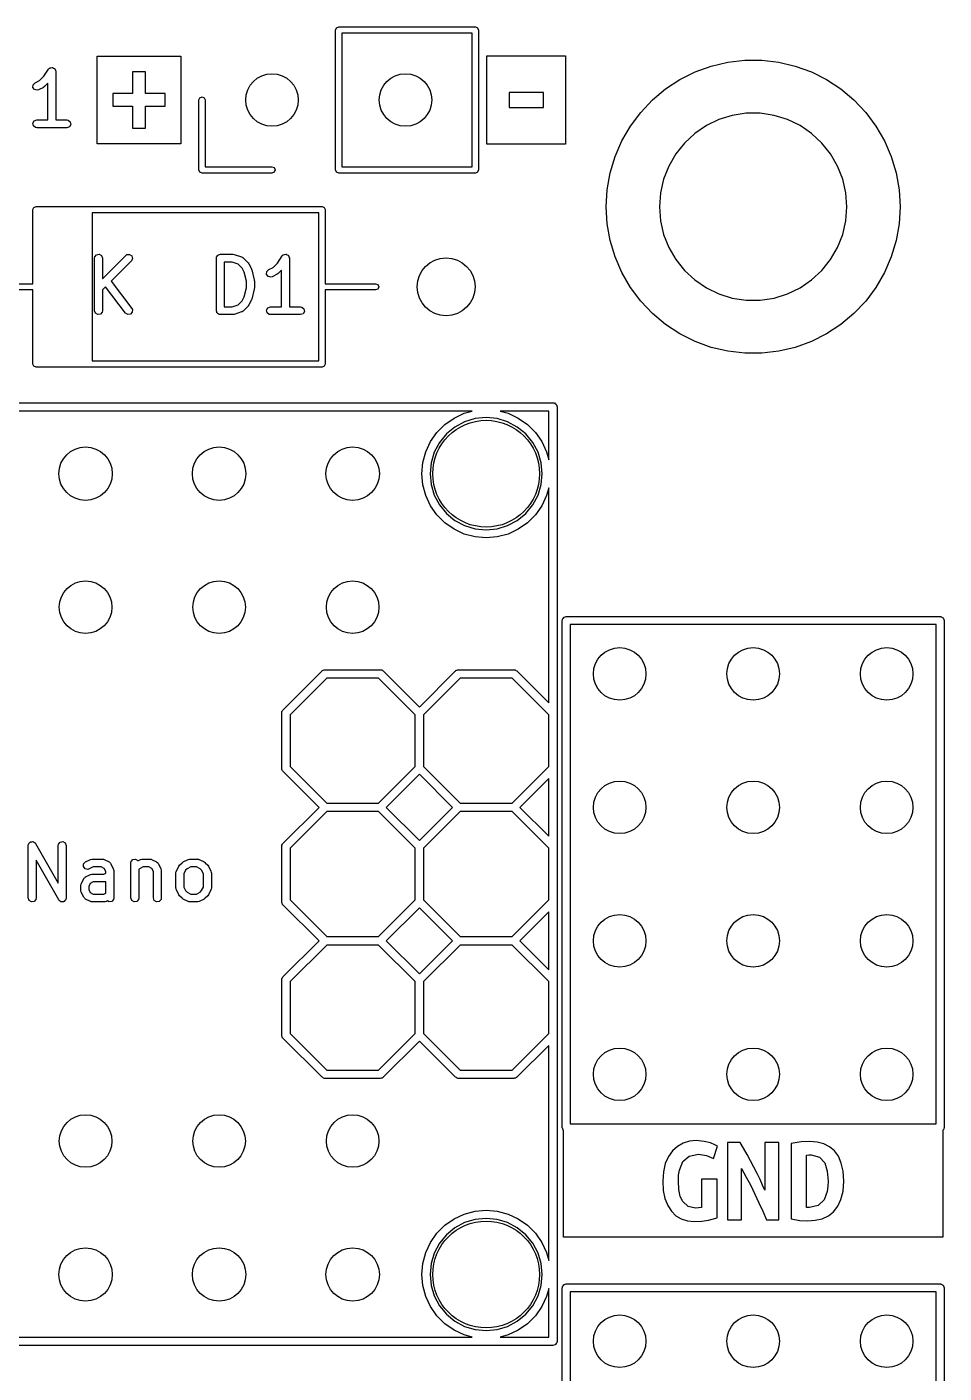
# Model space of a CAD drawing. Extents: x 51 to 109, y -109 to -51.2.
# Drawn here: x 91.59 to 109.04, y -76.81 to -51.19 of the extents above; entities that cross this region are included whole.
import ezdxf

# ---------------------------------------------------------------- set-up
doc = ezdxf.new("R2010")
doc.units = 0
doc.layers.add('BLACK', color=7, linetype='CONTINUOUS')

msp = doc.modelspace()

# ---------------------------------------------------------------- linework, layer by layer
at = {"layer": 'BLACK', "linetype": 'CONTINUOUS'}
for p, q in [((97.466, -51.248), (97.4836, -51.2056)), ((97.4836, -51.2056), (97.526, -51.188)), ((97.526, -51.188), (100.126, -51.188)), ((100.126, -51.188), (100.168, -51.2056)), ((100.168, -51.2056), (100.186, -51.248)), ((97.466, -53.908), (97.466, -51.248)), ((97.586, -51.308), (97.586, -53.848)), ((100.066, -51.308), (97.586, -51.308)), ((100.066, -53.848), (100.066, -51.308)), ((100.186, -51.248), (100.186, -53.908)), ((92.9283, -53.4102), (92.9283, -51.7458)), ((92.9283, -51.7458), (93.2259, -51.7458)), ((93.2259, -51.7458), (93.2259, -51.7458)), ((93.2259, -51.7458), (94.2261, -51.7458)), ((94.2261, -51.7458), (94.5237, -51.7458)), ((94.5237, -51.7458), (94.5237, -53.4102)), ((100.342, -53.4166), (100.342, -51.7394)), ((100.342, -51.7394), (100.64, -51.7394)), ((100.64, -51.7394), (101.544, -51.7394)), ((101.544, -51.7394), (101.842, -51.7394)), ((101.842, -51.7394), (101.842, -53.4166)), ((91.9134, -52.1279), (92.0045, -51.9912)), ((92.0045, -51.9912), (92.0225, -51.9724)), ((92.0225, -51.9724), (92.0267, -51.9712)), ((92.0267, -51.9712), (92.0295, -51.9679)), ((92.0295, -51.9679), (92.0509, -51.9641)), ((92.0509, -51.9641), (92.0718, -51.958)), ((92.0718, -51.958), (92.0757, -51.9597)), ((92.0757, -51.9597), (92.08, -51.959)), ((92.08, -51.959), (92.0988, -51.9698)), ((92.0988, -51.9698), (92.1188, -51.9786)), ((92.1188, -51.9786), (92.1207, -51.9825)), ((92.1207, -51.9825), (92.1244, -51.9846)), ((92.1244, -51.9846), (92.1318, -52.0051)), ((104.303, -52.0445), (104.609, -51.9334)), ((104.609, -51.9334), (104.925, -51.8584)), ((104.925, -51.8584), (105.248, -51.8207)), ((105.248, -51.8207), (105.572, -51.8207)), ((105.572, -51.8207), (105.895, -51.8584)), ((105.895, -51.8584), (106.211, -51.9334)), ((106.211, -51.9334), (106.517, -52.0445)), ((91.7124, -52.2887), (91.7477, -52.2515)), ((91.7477, -52.2515), (91.832, -52.2093)), ((91.832, -52.2093), (91.9134, -52.1279)), ((92.1318, -52.0051), (92.1415, -52.0246)), ((92.1415, -52.0246), (92.1405, -52.0288)), ((92.1405, -52.0288), (92.142, -52.0328)), ((92.142, -52.0328), (92.142, -52.9578)), ((93.8522, -52.0434), (93.5998, -52.0434)), ((93.5998, -52.0434), (93.5998, -52.4577)), ((93.8522, -52.4577), (93.8522, -52.0434)), ((103.742, -52.3689), (104.013, -52.1903)), ((104.013, -52.1903), (104.303, -52.0445)), ((106.517, -52.0445), (106.807, -52.1903)), ((106.807, -52.1903), (107.078, -52.3689)), ((91.7094, -52.3399), (91.7124, -52.2887)), ((91.7399, -52.3811), (91.7094, -52.3399)), ((91.7898, -52.393), (91.7399, -52.3811)), ((91.8148, -52.3856), (91.7898, -52.393)), ((91.91, -52.338), (91.8148, -52.3856)), ((91.9111, -52.3368), (91.91, -52.338)), ((91.9295, -52.3239), (91.9111, -52.3368)), ((91.992, -52.2615), (91.9295, -52.3239)), ((91.992, -52.9578), (91.992, -52.2615)), ((93.5998, -52.4577), (93.2259, -52.4577)), ((93.2259, -52.4577), (93.2259, -52.6983)), ((94.2261, -52.4577), (93.8522, -52.4577)), ((94.2261, -52.6983), (94.2261, -52.4577)), ((101.418, -52.4339), (100.766, -52.4339)), ((100.766, -52.4339), (100.766, -52.7221)), ((101.418, -52.7221), (101.418, -52.4339)), ((103.493, -52.5777), (103.742, -52.3689)), ((107.078, -52.3689), (107.327, -52.5777)), ((93.2259, -52.6983), (93.5998, -52.6983)), ((93.5998, -52.6983), (93.5998, -53.1126)), ((93.8522, -53.1126), (93.8522, -52.6983)), ((93.8522, -52.6983), (94.2261, -52.6983)), ((94.866, -52.578), (94.8836, -52.5356)), ((94.866, -53.908), (94.866, -52.578)), ((94.8836, -52.5356), (94.926, -52.518)), ((94.926, -52.518), (94.9684, -52.5356)), ((94.9684, -52.5356), (94.986, -52.578)), ((94.986, -52.578), (94.986, -53.848)), ((100.766, -52.7221), (101.418, -52.7221)), ((103.27, -52.8141), (103.493, -52.5777)), ((107.327, -52.5777), (107.55, -52.8141)), ((91.7074, -53.0198), (91.733, -52.9754)), ((91.7163, -53.0703), (91.7074, -53.0198)), ((91.733, -52.9754), (91.7812, -52.9578)), ((91.7812, -52.9578), (91.992, -52.9578)), ((92.142, -52.9578), (92.3527, -52.9578)), ((92.3527, -52.9578), (92.3783, -52.9623)), ((92.3783, -52.9623), (92.4176, -52.9953)), ((92.4176, -52.9953), (92.4265, -53.0458)), ((103.076, -53.0747), (103.27, -52.8141)), ((104.759, -52.9503), (104.519, -53.0659)), ((105.013, -52.8717), (104.759, -52.9503)), ((105.277, -52.832), (105.013, -52.8717)), ((105.543, -52.832), (105.277, -52.832)), ((105.807, -52.8717), (105.543, -52.832)), ((106.061, -52.9503), (105.807, -52.8717)), ((106.301, -53.0659), (106.061, -52.9503)), ((107.55, -52.8141), (107.744, -53.0747)), ((91.7556, -53.1033), (91.7163, -53.0703)), ((91.7812, -53.1078), (91.7556, -53.1033)), ((92.3527, -53.1078), (91.7812, -53.1078)), ((92.4009, -53.0903), (92.3527, -53.1078)), ((92.4265, -53.0458), (92.4009, -53.0903)), ((93.5998, -53.1126), (93.8522, -53.1126)), ((102.913, -53.3561), (103.076, -53.0747)), ((104.298, -53.216), (104.103, -53.3973)), ((104.519, -53.0659), (104.298, -53.216)), ((106.522, -53.216), (106.301, -53.0659)), ((106.717, -53.3973), (106.522, -53.216)), ((107.744, -53.0747), (107.907, -53.3561)), ((93.2259, -53.4102), (92.9283, -53.4102)), ((93.8522, -53.4102), (93.2259, -53.4102)), ((94.2261, -53.4102), (93.8522, -53.4102)), ((94.5237, -53.4102), (94.2261, -53.4102)), ((100.64, -53.4166), (100.342, -53.4166)), ((101.418, -53.4166), (100.64, -53.4166)), ((101.544, -53.4166), (101.418, -53.4166)), ((101.842, -53.4166), (101.544, -53.4166)), ((102.784, -53.6544), (102.913, -53.3561)), ((104.103, -53.3973), (103.937, -53.6056)), ((106.883, -53.6056), (106.717, -53.3973)), ((107.907, -53.3561), (108.036, -53.6544)), ((102.691, -53.9657), (102.784, -53.6544)), ((103.937, -53.6056), (103.804, -53.8364)), ((107.016, -53.8364), (106.883, -53.6056)), ((108.036, -53.6544), (108.129, -53.9657)), ((94.8836, -53.9504), (94.866, -53.908)), ((94.926, -53.968), (94.8836, -53.9504)), ((96.256, -53.968), (94.926, -53.968)), ((94.986, -53.848), (96.256, -53.848)), ((96.256, -53.848), (96.2984, -53.8656)), ((96.2984, -53.9504), (96.256, -53.968)), ((96.2984, -53.8656), (96.316, -53.908)), ((96.316, -53.908), (96.2984, -53.9504)), ((97.4836, -53.9504), (97.466, -53.908)), ((97.526, -53.968), (97.4836, -53.9504)), ((100.126, -53.968), (97.526, -53.968)), ((97.586, -53.848), (100.066, -53.848)), ((100.168, -53.9504), (100.126, -53.968)), ((100.186, -53.908), (100.168, -53.9504)), ((102.635, -54.2856), (102.691, -53.9657)), ((103.804, -53.8364), (103.706, -54.0845)), ((107.114, -54.0845), (107.016, -53.8364)), ((108.129, -53.9657), (108.185, -54.2856)), ((102.616, -54.61), (102.635, -54.2856)), ((103.706, -54.0845), (103.647, -54.3443)), ((107.173, -54.3443), (107.114, -54.0845)), ((108.185, -54.2856), (108.204, -54.61)), ((103.647, -54.3443), (103.627, -54.61)), ((107.193, -54.61), (107.173, -54.3443)), ((91.708, -54.664), (91.7256, -54.6216)), ((91.708, -56.074), (91.708, -54.664)), ((91.7256, -54.6216), (91.768, -54.604)), ((91.768, -54.604), (97.208, -54.604)), ((92.8362, -54.724), (92.8362, -57.544)), ((97.148, -54.724), (92.8362, -54.724)), ((97.148, -57.544), (97.148, -54.724)), ((97.208, -54.604), (97.2504, -54.6216)), ((97.2504, -54.6216), (97.268, -54.664)), ((97.268, -54.664), (97.268, -56.074)), ((102.635, -54.9344), (102.616, -54.61)), ((103.627, -54.61), (103.647, -54.8757)), ((107.173, -54.8757), (107.193, -54.61)), ((108.204, -54.61), (108.185, -54.9344)), ((102.691, -55.2543), (102.635, -54.9344)), ((103.647, -54.8757), (103.706, -55.1355)), ((107.114, -55.1355), (107.173, -54.8757)), ((108.185, -54.9344), (108.129, -55.2543)), ((102.784, -55.5656), (102.691, -55.2543)), ((103.706, -55.1355), (103.804, -55.3836)), ((107.016, -55.3836), (107.114, -55.1355)), ((108.129, -55.2543), (108.036, -55.5656)), ((92.8811, -55.5888), (92.8856, -55.5632)), ((92.8811, -56.5888), (92.8811, -55.5888)), ((92.8856, -55.5632), (92.9186, -55.5239)), ((92.9186, -55.5239), (92.9691, -55.515)), ((92.9691, -55.515), (93.0135, -55.5406)), ((93.0135, -55.5406), (93.0311, -55.5888)), ((93.0311, -55.9792), (93.4745, -55.5358)), ((93.0311, -55.5888), (93.0311, -55.9792)), ((93.4745, -55.5358), (93.4958, -55.5208)), ((93.4958, -55.5208), (93.5469, -55.5164)), ((93.5469, -55.5164), (93.589, -55.5458)), ((93.589, -55.5458), (93.6022, -55.5954)), ((95.1989, -55.5888), (95.2006, -55.5791)), ((95.1989, -56.5888), (95.1989, -55.5888)), ((95.2, -55.5758), (95.2017, -55.5729)), ((95.2006, -55.5791), (95.2, -55.5758)), ((95.2017, -55.5729), (95.2034, -55.5632)), ((95.2034, -55.5632), (95.216, -55.5482)), ((95.216, -55.5482), (95.2257, -55.5314)), ((95.2257, -55.5314), (95.2321, -55.5291)), ((95.2321, -55.5291), (95.2364, -55.5239)), ((95.2364, -55.5239), (95.2556, -55.5205)), ((95.2556, -55.5205), (95.2739, -55.5138)), ((95.2739, -55.5138), (95.512, -55.5138)), ((95.512, -55.5138), (95.5341, -55.5177)), ((95.5341, -55.5177), (95.5357, -55.5177)), ((95.5357, -55.5177), (95.6786, -55.5653)), ((95.6786, -55.5653), (95.7015, -55.5777)), ((95.7015, -55.5777), (95.7038, -55.5815)), ((95.7038, -55.5815), (95.7079, -55.5834)), ((95.7079, -55.5834), (95.8031, -55.6786)), ((96.3585, -55.6839), (96.4496, -55.5472)), ((96.4496, -55.5472), (96.4676, -55.5284)), ((96.4676, -55.5284), (96.4717, -55.5272)), ((96.4717, -55.5272), (96.4745, -55.5239)), ((96.4745, -55.5239), (96.4959, -55.5201)), ((96.4959, -55.5201), (96.5168, -55.514)), ((96.5168, -55.514), (96.5208, -55.5157)), ((96.5208, -55.5157), (96.525, -55.515)), ((96.525, -55.515), (96.5439, -55.5258)), ((96.5439, -55.5258), (96.5638, -55.5346)), ((96.5638, -55.5346), (96.5657, -55.5385)), ((96.5657, -55.5385), (96.5695, -55.5406)), ((96.5695, -55.5406), (96.5769, -55.5611)), ((96.5769, -55.5611), (96.5865, -55.5806)), ((96.5865, -55.5806), (96.5855, -55.5848)), ((96.5855, -55.5848), (96.587, -55.5888)), ((96.587, -55.5888), (96.587, -56.5138)), ((102.913, -55.8639), (102.784, -55.5656)), ((103.804, -55.3836), (103.937, -55.6144)), ((106.883, -55.6144), (107.016, -55.3836)), ((108.036, -55.5656), (107.907, -55.8639)), ((93.5806, -55.6419), (93.198, -56.0244)), ((93.6022, -55.5954), (93.5806, -55.6419)), ((95.4998, -55.6638), (95.3489, -55.6638)), ((95.3489, -55.6638), (95.3489, -56.5138)), ((95.6143, -55.702), (95.4998, -55.6638)), ((95.6885, -55.7761), (95.6143, -55.702)), ((95.7269, -55.8531), (95.6885, -55.7761)), ((95.8031, -55.6786), (95.816, -55.697)), ((95.816, -55.697), (95.8172, -55.6981)), ((95.8172, -55.6981), (95.8648, -55.7934)), ((95.8648, -55.7934), (95.8685, -55.8058)), ((95.8685, -55.8058), (95.8705, -55.8087)), ((95.8705, -55.8087), (95.9181, -55.9992)), ((96.1544, -55.8959), (96.1575, -55.8447)), ((96.1575, -55.8447), (96.1927, -55.8075)), ((96.1927, -55.8075), (96.2771, -55.7653)), ((96.2771, -55.7653), (96.3585, -55.6839)), ((96.437, -55.8175), (96.3746, -55.8799)), ((96.437, -56.5138), (96.437, -55.8175)), ((103.937, -55.6144), (104.103, -55.8227)), ((104.103, -55.8227), (104.298, -56.004)), ((106.522, -56.004), (106.717, -55.8227)), ((106.717, -55.8227), (106.883, -55.6144)), ((90.748, -56.074), (91.708, -56.074)), ((93.198, -56.0244), (93.5875, -56.5438)), ((95.7703, -56.0266), (95.7269, -55.8531)), ((95.7703, -56.151), (95.7703, -56.0266)), ((95.9181, -55.9992), (95.9191, -56.0141)), ((95.9191, -56.0141), (95.9203, -56.0174)), ((95.9203, -56.0174), (95.9203, -56.1602)), ((96.185, -55.9371), (96.1544, -55.8959)), ((96.2349, -55.949), (96.185, -55.9371)), ((96.2598, -55.9416), (96.2349, -55.949)), ((96.3551, -55.894), (96.2598, -55.9416)), ((96.3562, -55.8928), (96.3551, -55.894)), ((96.3746, -55.8799), (96.3562, -55.8928)), ((97.268, -56.074), (98.228, -56.074)), ((98.228, -56.074), (98.2704, -56.0916)), ((98.2704, -56.0916), (98.288, -56.134)), ((103.076, -56.1453), (102.913, -55.8639)), ((104.298, -56.004), (104.519, -56.1541)), ((106.301, -56.1541), (106.522, -56.004)), ((107.907, -55.8639), (107.744, -56.1453)), ((91.708, -56.194), (90.748, -56.194)), ((91.708, -57.604), (91.708, -56.194)), ((93.0908, -56.1316), (93.0311, -56.1913)), ((93.0311, -56.1913), (93.0311, -56.5888)), ((93.4675, -56.6338), (93.0908, -56.1316)), ((95.6885, -56.4015), (95.7269, -56.3245)), ((95.7269, -56.3245), (95.7703, -56.151)), ((95.9181, -56.1784), (95.8705, -56.3689)), ((95.9203, -56.1602), (95.9177, -56.175)), ((95.9177, -56.175), (95.9181, -56.1784)), ((98.228, -56.194), (97.268, -56.194)), ((97.268, -56.194), (97.268, -57.604)), ((98.2704, -56.1764), (98.228, -56.194)), ((98.288, -56.134), (98.2704, -56.1764)), ((103.27, -56.4059), (103.076, -56.1453)), ((104.519, -56.1541), (104.759, -56.2697)), ((104.759, -56.2697), (105.013, -56.3483)), ((105.013, -56.3483), (105.277, -56.388)), ((105.543, -56.388), (105.807, -56.3483)), ((105.807, -56.3483), (106.061, -56.2697)), ((106.061, -56.2697), (106.301, -56.1541)), ((107.744, -56.1453), (107.55, -56.4059)), ((92.8986, -56.637), (92.8811, -56.5888)), ((93.0266, -56.6145), (92.9936, -56.6538)), ((93.0311, -56.5888), (93.0266, -56.6145)), ((93.5875, -56.5438), (93.5993, -56.5671)), ((93.5993, -56.5671), (93.5965, -56.6183)), ((95.2056, -56.6071), (95.1989, -56.5888)), ((95.209, -56.6263), (95.2056, -56.6071)), ((95.3489, -56.5138), (95.4998, -56.5138)), ((95.4998, -56.5138), (95.6143, -56.4756)), ((95.6786, -56.6124), (95.5357, -56.66)), ((95.6143, -56.4756), (95.6885, -56.4015)), ((95.6821, -56.6096), (95.6786, -56.6124)), ((95.6866, -56.6092), (95.6821, -56.6096)), ((95.7079, -56.5942), (95.6866, -56.6092)), ((95.8031, -56.499), (95.7079, -56.5942)), ((95.8038, -56.4975), (95.8031, -56.499)), ((95.8172, -56.4795), (95.8038, -56.4975)), ((95.8648, -56.3843), (95.8172, -56.4795)), ((95.8652, -56.3807), (95.8648, -56.3843)), ((95.8705, -56.3689), (95.8652, -56.3807)), ((96.1524, -56.5758), (96.1781, -56.5314)), ((96.1613, -56.6263), (96.1524, -56.5758)), ((96.1781, -56.5314), (96.2263, -56.5138)), ((96.2263, -56.5138), (96.437, -56.5138)), ((96.587, -56.5138), (96.7977, -56.5138)), ((96.7977, -56.5138), (96.8234, -56.5183)), ((96.8234, -56.5183), (96.8627, -56.5513)), ((96.8716, -56.6018), (96.8459, -56.6463)), ((96.8627, -56.5513), (96.8716, -56.6018)), ((103.493, -56.6423), (103.27, -56.4059)), ((105.277, -56.388), (105.543, -56.388)), ((107.55, -56.4059), (107.327, -56.6423)), ((92.9431, -56.6627), (92.8986, -56.637)), ((92.9936, -56.6538), (92.9431, -56.6627)), ((93.5105, -56.6619), (93.4675, -56.6338)), ((93.5614, -56.6557), (93.5105, -56.6619)), ((93.5965, -56.6183), (93.5614, -56.6557)), ((95.2141, -56.6307), (95.209, -56.6263)), ((95.2165, -56.637), (95.2141, -56.6307)), ((95.2333, -56.6468), (95.2165, -56.637)), ((95.2483, -56.6593), (95.2333, -56.6468)), ((95.258, -56.661), (95.2483, -56.6593)), ((95.2609, -56.6627), (95.258, -56.661)), ((95.2642, -56.6621), (95.2609, -56.6627)), ((95.2739, -56.6638), (95.2642, -56.6621)), ((95.512, -56.6638), (95.2739, -56.6638)), ((95.5135, -56.6633), (95.512, -56.6638)), ((95.5357, -56.66), (95.5135, -56.6633)), ((96.2006, -56.6593), (96.1613, -56.6263)), ((96.2263, -56.6638), (96.2006, -56.6593)), ((96.7977, -56.6638), (96.2263, -56.6638)), ((96.8459, -56.6463), (96.7977, -56.6638)), ((103.742, -56.8511), (103.493, -56.6423)), ((104.013, -57.0297), (103.742, -56.8511)), ((107.078, -56.8511), (106.807, -57.0297)), ((107.327, -56.6423), (107.078, -56.8511)), ((104.303, -57.1755), (104.013, -57.0297)), ((106.807, -57.0297), (106.517, -57.1755)), ((104.609, -57.2866), (104.303, -57.1755)), ((104.925, -57.3616), (104.609, -57.2866)), ((105.248, -57.3993), (104.925, -57.3616)), ((105.895, -57.3616), (105.572, -57.3993)), ((106.211, -57.2866), (105.895, -57.3616)), ((106.517, -57.1755), (106.211, -57.2866)), ((91.7256, -57.6464), (91.708, -57.604)), ((92.8362, -57.544), (97.148, -57.544)), ((97.268, -57.604), (97.2504, -57.6464)), ((105.572, -57.3993), (105.248, -57.3993)), ((91.768, -57.664), (91.7256, -57.6464)), ((97.208, -57.664), (91.768, -57.664)), ((97.2504, -57.6464), (97.208, -57.664)), ((58.42, -58.34), (101.6, -58.34)), ((101.6, -58.34), (101.61, -58.3418)), ((101.61, -58.3418), (101.614, -58.3412)), ((101.614, -58.3412), (101.617, -58.343)), ((101.617, -58.343), (101.627, -58.3448)), ((101.627, -58.3448), (101.643, -58.3582)), ((101.643, -58.3582), (101.661, -58.3686)), ((101.661, -58.3686), (101.664, -58.3754)), ((101.664, -58.3754), (101.669, -58.38)), ((101.669, -58.38), (101.673, -58.4005)), ((101.673, -58.4005), (101.68, -58.42)), ((100.064, -58.5), (59.9562, -58.5)), ((99.5439, -58.7531), (99.7185, -58.6309)), ((99.7185, -58.6309), (99.9117, -58.5408)), ((99.9117, -58.5408), (100.064, -58.5)), ((100.122, -58.6424), (99.9212, -58.7032)), ((100.33, -58.6219), (100.122, -58.6424)), ((100.538, -58.6424), (100.33, -58.6219)), ((100.739, -58.7032), (100.538, -58.6424)), ((100.596, -58.5), (100.748, -58.5408)), ((101.52, -58.5), (100.596, -58.5)), ((100.748, -58.5408), (100.941, -58.6309)), ((100.941, -58.6309), (101.116, -58.7531)), ((101.52, -59.4238), (101.52, -58.5)), ((101.68, -58.42), (101.68, -76.2)), ((99.2709, -59.0785), (99.3931, -58.9039)), ((99.3931, -58.9039), (99.5439, -58.7531)), ((99.7366, -58.8019), (99.5747, -58.9347)), ((99.9212, -58.7032), (99.7366, -58.8019)), ((100.923, -58.8019), (100.739, -58.7032)), ((101.085, -58.9347), (100.923, -58.8019)), ((101.116, -58.7531), (101.267, -58.9039)), ((101.267, -58.9039), (101.389, -59.0785)), ((99.1808, -59.2717), (99.2709, -59.0785)), ((99.4419, -59.0966), (99.3432, -59.2812)), ((99.5747, -58.9347), (99.4419, -59.0966)), ((101.218, -59.0966), (101.085, -58.9347)), ((101.317, -59.2812), (101.218, -59.0966)), ((101.389, -59.0785), (101.479, -59.2717)), ((99.1256, -59.4776), (99.1808, -59.2717)), ((99.3432, -59.2812), (99.2824, -59.4816)), ((101.378, -59.4816), (101.317, -59.2812)), ((101.479, -59.2717), (101.52, -59.4238)), ((99.107, -59.69), (99.1256, -59.4776)), ((99.2824, -59.4816), (99.2619, -59.69)), ((101.398, -59.69), (101.378, -59.4816)), ((99.1256, -59.9024), (99.107, -59.69)), ((99.1808, -60.1083), (99.1256, -59.9024)), ((99.2619, -59.69), (99.2824, -59.8984)), ((99.2824, -59.8984), (99.3432, -60.0988)), ((101.317, -60.0988), (101.378, -59.8984)), ((101.378, -59.8984), (101.398, -59.69)), ((99.2709, -60.3015), (99.1808, -60.1083)), ((99.3432, -60.0988), (99.4419, -60.2834)), ((101.218, -60.2834), (101.317, -60.0988)), ((101.479, -60.1083), (101.389, -60.3015)), ((101.52, -59.9562), (101.479, -60.1083)), ((101.52, -64.0508), (101.52, -59.9562)), ((99.3931, -60.4761), (99.2709, -60.3015)), ((99.4419, -60.2834), (99.5747, -60.4453)), ((99.5747, -60.4453), (99.7366, -60.5781)), ((100.923, -60.5781), (101.085, -60.4453)), ((101.085, -60.4453), (101.218, -60.2834)), ((101.389, -60.3015), (101.267, -60.4761)), ((99.5439, -60.6269), (99.3931, -60.4761)), ((99.7185, -60.7491), (99.5439, -60.6269)), ((99.7366, -60.5781), (99.9212, -60.6768)), ((99.9212, -60.6768), (100.122, -60.7376)), ((100.538, -60.7376), (100.739, -60.6768)), ((100.739, -60.6768), (100.923, -60.5781)), ((101.116, -60.6269), (100.941, -60.7491)), ((101.267, -60.4761), (101.116, -60.6269)), ((99.9117, -60.8392), (99.7185, -60.7491)), ((100.118, -60.8944), (99.9117, -60.8392)), ((100.33, -60.913), (100.118, -60.8944)), ((100.122, -60.7376), (100.33, -60.7581)), ((100.33, -60.7581), (100.538, -60.7376)), ((100.542, -60.8944), (100.33, -60.913)), ((100.748, -60.8392), (100.542, -60.8944)), ((100.941, -60.7491), (100.748, -60.8392)), ((101.779, -62.484), (101.781, -62.4743)), ((101.779, -72.136), (101.779, -62.484)), ((101.78, -62.471), (101.782, -62.4681)), ((101.781, -62.4743), (101.78, -62.471)), ((101.782, -62.4681), (101.784, -62.4583)), ((101.784, -62.4583), (101.796, -62.4434)), ((101.796, -62.4434), (101.806, -62.4265)), ((101.806, -62.4265), (101.812, -62.4242)), ((101.812, -62.4242), (101.816, -62.419)), ((101.816, -62.419), (101.836, -62.4157)), ((101.836, -62.4157), (101.854, -62.409)), ((101.854, -62.409), (108.966, -62.409)), ((108.966, -62.409), (108.976, -62.4107)), ((108.976, -62.4107), (108.979, -62.4101)), ((108.979, -62.4101), (108.982, -62.4118)), ((108.982, -62.4118), (108.992, -62.4135)), ((108.992, -62.4135), (109.007, -62.426)), ((109.007, -62.426), (109.023, -62.4358)), ((109.023, -62.4358), (109.026, -62.4421)), ((109.026, -62.4421), (109.031, -62.4465)), ((109.031, -62.4465), (109.034, -62.4657)), ((109.034, -62.4657), (109.041, -62.484)), ((109.041, -62.484), (109.041, -72.136)), ((101.929, -62.559), (101.929, -72.061)), ((108.891, -62.559), (101.929, -62.559)), ((108.891, -72.061), (108.891, -62.559)), ((96.4634, -64.1874), (97.2074, -63.4434)), ((97.2074, -63.4434), (97.2114, -63.4406)), ((97.2114, -63.4406), (97.2125, -63.4387)), ((97.2125, -63.4387), (97.2158, -63.4375)), ((97.2158, -63.4375), (97.2301, -63.4275)), ((97.2301, -63.4275), (97.2475, -63.426)), ((97.2475, -63.426), (97.2639, -63.42)), ((97.2639, -63.42), (98.3161, -63.42)), ((98.3161, -63.42), (98.3209, -63.4209)), ((98.3209, -63.4209), (98.323, -63.4203)), ((98.323, -63.4203), (98.3262, -63.4218)), ((98.3262, -63.4218), (98.3434, -63.4248)), ((98.3434, -63.4248), (98.3568, -63.436)), ((98.3568, -63.436), (98.3726, -63.4434)), ((98.3726, -63.4434), (99.06, -64.1308)), ((99.06, -64.1308), (99.7474, -63.4434)), ((99.7474, -63.4434), (99.7514, -63.4406)), ((99.7514, -63.4406), (99.7525, -63.4387)), ((99.7525, -63.4387), (99.7558, -63.4375)), ((99.7558, -63.4375), (99.7701, -63.4275)), ((99.7701, -63.4275), (99.7875, -63.426)), ((99.7875, -63.426), (99.8039, -63.42)), ((99.8039, -63.42), (100.856, -63.42)), ((100.856, -63.42), (100.861, -63.4209)), ((100.861, -63.4209), (100.863, -63.4203)), ((100.863, -63.4203), (100.866, -63.4218)), ((100.866, -63.4218), (100.883, -63.4248)), ((100.883, -63.4248), (100.897, -63.436)), ((100.897, -63.436), (100.913, -63.4434)), ((100.913, -63.4434), (101.52, -64.0508)), ((97.2971, -63.58), (96.6, -64.2771)), ((98.2829, -63.58), (97.2971, -63.58)), ((98.98, -64.2771), (98.2829, -63.58)), ((99.8371, -63.58), (99.14, -64.2771)), ((100.823, -63.58), (99.8371, -63.58)), ((101.52, -64.2771), (100.823, -63.58)), ((96.44, -64.2439), (96.4409, -64.2391)), ((96.44, -65.2961), (96.44, -64.2439)), ((96.4403, -64.237), (96.4418, -64.2338)), ((96.4409, -64.2391), (96.4403, -64.237)), ((96.4418, -64.2338), (96.4448, -64.2166)), ((96.4448, -64.2166), (96.456, -64.2032)), ((96.456, -64.2032), (96.4634, -64.1874)), ((96.6, -64.2771), (96.6, -65.2629)), ((98.98, -65.2629), (98.98, -64.2771)), ((99.14, -64.2771), (99.14, -65.2629)), ((101.52, -65.2629), (101.52, -64.2771)), ((96.446, -65.3125), (96.44, -65.2961)), ((96.4475, -65.3299), (96.446, -65.3125)), ((96.6, -65.2629), (97.2971, -65.96)), ((98.2829, -65.96), (98.98, -65.2629)), ((99.14, -65.2629), (99.8371, -65.96)), ((100.823, -65.96), (101.52, -65.2629)), ((96.4575, -65.3442), (96.4475, -65.3299)), ((96.4587, -65.3475), (96.4575, -65.3442)), ((96.4606, -65.3486), (96.4587, -65.3475)), ((96.4634, -65.3526), (96.4606, -65.3486)), ((97.1508, -66.04), (96.4634, -65.3526)), ((99.06, -65.4092), (98.4292, -66.04)), ((99.6908, -66.04), (99.06, -65.4092)), ((101.52, -65.4892), (100.969, -66.04)), ((101.52, -66.5908), (101.52, -65.4892)), ((96.4634, -66.7274), (97.1508, -66.04)), ((97.2971, -65.96), (98.2829, -65.96)), ((98.4292, -66.04), (99.06, -66.6708)), ((99.06, -66.6708), (99.6908, -66.04)), ((99.8371, -65.96), (100.823, -65.96)), ((100.969, -66.04), (101.52, -66.5908)), ((97.2971, -66.12), (96.6, -66.8171)), ((98.2829, -66.12), (97.2971, -66.12)), ((98.98, -66.8171), (98.2829, -66.12)), ((99.8371, -66.12), (99.14, -66.8171)), ((100.823, -66.12), (99.8371, -66.12)), ((101.52, -66.8171), (100.823, -66.12)), ((91.6188, -66.7648), (91.6233, -66.7392)), ((91.6188, -67.7648), (91.6188, -66.7648)), ((91.6233, -66.7392), (91.6278, -66.7339)), ((91.6278, -66.7339), (91.629, -66.727)), ((91.629, -66.727), (91.6439, -66.7147)), ((91.6439, -66.7147), (91.6563, -66.6999)), ((91.6563, -66.6999), (91.6631, -66.6987)), ((91.6631, -66.6987), (91.6685, -66.6942)), ((91.6685, -66.6942), (91.6878, -66.6943)), ((91.6878, -66.6943), (91.7068, -66.691)), ((91.7068, -66.691), (91.7128, -66.6944)), ((91.7128, -66.6944), (91.7198, -66.6945)), ((91.7198, -66.6945), (91.7345, -66.7069)), ((91.7345, -66.7069), (91.7513, -66.7166)), ((91.7513, -66.7166), (91.7536, -66.7231)), ((91.7536, -66.7231), (91.7589, -66.7276)), ((91.7589, -66.7276), (92.1902, -67.4824)), ((92.1902, -66.7648), (92.1948, -66.7392)), ((92.1902, -67.4824), (92.1902, -66.7648)), ((92.1948, -66.7392), (92.2277, -66.6999)), ((92.2277, -66.6999), (92.2783, -66.691)), ((92.2783, -66.691), (92.3227, -66.7166)), ((92.3227, -66.7166), (92.3402, -66.7648)), ((92.3402, -66.7648), (92.3402, -67.7648)), ((96.44, -66.7839), (96.4409, -66.7791)), ((96.44, -67.8361), (96.44, -66.7839)), ((96.4403, -66.777), (96.4418, -66.7738)), ((96.4409, -66.7791), (96.4403, -66.777)), ((96.4418, -66.7738), (96.4448, -66.7566)), ((96.4448, -66.7566), (96.456, -66.7432)), ((96.456, -66.7432), (96.4634, -66.7274)), ((96.6, -66.8171), (96.6, -67.8029)), ((98.98, -67.8029), (98.98, -66.8171)), ((99.14, -66.8171), (99.14, -67.8029)), ((101.52, -67.8029), (101.52, -66.8171)), ((92.2001, -67.802), (91.7688, -67.0472)), ((91.7688, -67.0472), (91.7688, -67.7648)), ((92.6695, -67.1672), (92.6726, -67.1159)), ((92.6726, -67.1159), (92.7079, -67.0787)), ((92.7079, -67.0787), (92.8031, -67.0311)), ((92.8031, -67.0311), (92.8281, -67.0236)), ((92.8281, -67.0236), (92.8325, -67.0247)), ((92.8325, -67.0247), (92.8367, -67.0232)), ((92.8367, -67.0232), (93.0271, -67.0232)), ((93.0271, -67.0232), (93.0528, -67.0277)), ((93.0528, -67.0277), (93.0562, -67.0306)), ((93.0562, -67.0306), (93.0607, -67.0311)), ((93.0607, -67.0311), (93.1559, -67.0787)), ((93.1559, -67.0787), (93.1768, -67.0942)), ((93.1768, -67.0942), (93.1813, -67.1045)), ((93.1813, -67.1045), (93.1895, -67.1122)), ((93.1895, -67.1122), (93.2371, -67.2075)), ((93.5712, -67.0982), (93.5757, -67.0725)), ((93.5712, -67.7648), (93.5712, -67.0982)), ((93.5757, -67.0725), (93.6087, -67.0332)), ((93.6087, -67.0332), (93.6592, -67.0243)), ((93.6592, -67.0243), (93.7036, -67.0499)), ((93.7036, -67.0499), (93.7058, -67.0559)), ((93.7058, -67.0559), (93.7555, -67.0311)), ((93.7555, -67.0311), (93.7805, -67.0236)), ((93.7805, -67.0236), (93.7848, -67.0247)), ((93.7848, -67.0247), (93.789, -67.0232)), ((93.789, -67.0232), (93.9319, -67.0232)), ((93.9319, -67.0232), (93.9576, -67.0277)), ((93.9576, -67.0277), (93.961, -67.0306)), ((93.961, -67.0306), (93.9654, -67.0311)), ((93.9654, -67.0311), (94.0607, -67.0787)), ((94.0607, -67.0787), (94.0816, -67.0942)), ((94.0816, -67.0942), (94.0861, -67.1045)), ((94.0861, -67.1045), (94.0942, -67.1122)), ((94.0942, -67.1122), (94.1418, -67.2075)), ((94.4979, -67.1404), (94.5455, -67.0927)), ((94.5455, -67.0927), (94.5639, -67.0799)), ((94.5639, -67.0799), (94.565, -67.0787)), ((94.565, -67.0787), (94.6603, -67.0311)), ((94.6603, -67.0311), (94.6852, -67.0236)), ((94.6852, -67.0236), (94.6896, -67.0247)), ((94.6896, -67.0247), (94.6938, -67.0232)), ((94.6938, -67.0232), (94.8367, -67.0232)), ((94.8367, -67.0232), (94.8623, -67.0277)), ((94.8623, -67.0277), (94.8658, -67.0306)), ((94.8658, -67.0306), (94.8702, -67.0311)), ((94.8702, -67.0311), (94.9654, -67.0787)), ((94.9654, -67.0787), (94.9835, -67.092)), ((94.9835, -67.092), (94.9849, -67.0927)), ((94.9849, -67.0927), (95.0326, -67.1404)), ((92.7001, -67.2084), (92.6695, -67.1672)), ((92.6899, -67.377), (92.7002, -67.3726)), ((92.75, -67.2203), (92.7001, -67.2084)), ((92.7002, -67.3726), (92.7079, -67.3644)), ((92.7079, -67.3644), (92.8031, -67.3168)), ((92.775, -67.2129), (92.75, -67.2203)), ((92.8544, -67.1732), (92.775, -67.2129)), ((92.8031, -67.3168), (92.8281, -67.3094)), ((92.8281, -67.3094), (92.8325, -67.3104)), ((92.8325, -67.3104), (92.8367, -67.3089)), ((92.8367, -67.3089), (93.0571, -67.3089)), ((93.0094, -67.1732), (92.8544, -67.1732)), ((93.0665, -67.2017), (93.0094, -67.1732)), ((93.0571, -67.3089), (93.095, -67.2899)), ((93.095, -67.2587), (93.0665, -67.2017)), ((93.095, -67.2899), (93.095, -67.2587)), ((93.2371, -67.2075), (93.2445, -67.2324)), ((93.2445, -67.2324), (93.2435, -67.2368)), ((93.2435, -67.2368), (93.245, -67.241)), ((93.245, -67.241), (93.245, -67.7648)), ((93.7382, -67.2074), (93.7212, -67.2245)), ((93.7212, -67.2245), (93.7212, -67.7648)), ((93.8068, -67.1732), (93.7382, -67.2074)), ((93.9142, -67.1732), (93.8068, -67.1732)), ((93.9712, -67.2017), (93.9142, -67.1732)), ((93.9998, -67.2587), (93.9712, -67.2017)), ((93.9998, -67.7648), (93.9998, -67.2587)), ((94.1418, -67.2075), (94.1493, -67.2324)), ((94.1493, -67.2324), (94.1482, -67.2368)), ((94.1482, -67.2368), (94.1498, -67.241)), ((94.1498, -67.241), (94.1498, -67.7648)), ((94.4283, -67.2886), (94.4329, -67.263)), ((94.4283, -67.5743), (94.4283, -67.2886)), ((94.4329, -67.263), (94.4357, -67.2595)), ((94.4357, -67.2595), (94.4363, -67.2551)), ((94.4363, -67.2551), (94.4839, -67.1598)), ((94.4839, -67.1598), (94.4972, -67.1418)), ((94.4972, -67.1418), (94.4979, -67.1404)), ((94.6126, -67.2378), (94.5783, -67.3063)), ((94.5783, -67.3063), (94.5783, -67.5566)), ((94.643, -67.2074), (94.6126, -67.2378)), ((94.7115, -67.1732), (94.643, -67.2074)), ((94.819, -67.1732), (94.7115, -67.1732)), ((94.8875, -67.2074), (94.819, -67.1732)), ((94.9179, -67.2378), (94.8875, -67.2074)), ((94.9521, -67.3063), (94.9179, -67.2378)), ((94.9521, -67.5566), (94.9521, -67.3063)), ((95.0326, -67.1404), (95.0454, -67.1587)), ((95.0454, -67.1587), (95.0466, -67.1598)), ((95.0466, -67.1598), (95.0942, -67.2551)), ((95.0942, -67.2551), (95.1017, -67.2801)), ((95.1017, -67.2801), (95.1006, -67.2844)), ((95.1006, -67.2844), (95.1021, -67.2886)), ((95.1021, -67.2886), (95.1021, -67.5743)), ((92.6188, -67.5267), (92.6233, -67.5011)), ((92.6188, -67.622), (92.6188, -67.5267)), ((92.6203, -67.6262), (92.6188, -67.622)), ((92.6193, -67.6305), (92.6203, -67.6262)), ((92.6267, -67.6555), (92.6193, -67.6305)), ((92.6233, -67.5011), (92.6262, -67.4976)), ((92.6262, -67.4976), (92.6267, -67.4932)), ((92.6267, -67.4932), (92.6743, -67.3979)), ((92.6743, -67.3979), (92.6899, -67.377)), ((92.7973, -67.4874), (92.7688, -67.5444)), ((92.7688, -67.5444), (92.7688, -67.6043)), ((92.7688, -67.6043), (92.7973, -67.6613)), ((92.8544, -67.4589), (92.7973, -67.4874)), ((93.0748, -67.4589), (92.8544, -67.4589)), ((93.079, -67.4573), (93.0748, -67.4589)), ((93.0833, -67.4584), (93.079, -67.4573)), ((93.095, -67.4549), (93.0833, -67.4584)), ((93.095, -67.6708), (93.095, -67.4549)), ((94.4299, -67.5786), (94.4283, -67.5743)), ((94.4288, -67.5829), (94.4299, -67.5786)), ((94.4363, -67.6079), (94.4288, -67.5829)), ((94.4839, -67.7031), (94.4363, -67.6079)), ((94.5783, -67.5566), (94.6126, -67.6252)), ((94.6126, -67.6252), (94.643, -67.6556)), ((94.8875, -67.6556), (94.9179, -67.6252)), ((94.9179, -67.6252), (94.9521, -67.5566)), ((95.0942, -67.6079), (95.0466, -67.7031)), ((95.0947, -67.6034), (95.0942, -67.6079)), ((95.0976, -67.6), (95.0947, -67.6034)), ((95.1021, -67.5743), (95.0976, -67.6)), ((91.6364, -67.813), (91.6188, -67.7648)), ((91.6808, -67.8387), (91.6364, -67.813)), ((91.7313, -67.8298), (91.6808, -67.8387)), ((91.7643, -67.7905), (91.7313, -67.8298)), ((91.7688, -67.7648), (91.7643, -67.7905)), ((92.2054, -67.8065), (92.2001, -67.802)), ((92.2078, -67.813), (92.2054, -67.8065)), ((92.2245, -67.8227), (92.2078, -67.813)), ((92.2393, -67.8352), (92.2245, -67.8227)), ((92.2462, -67.8352), (92.2393, -67.8352)), ((92.2522, -67.8387), (92.2462, -67.8352)), ((92.2712, -67.8353), (92.2522, -67.8387)), ((92.2906, -67.8354), (92.2712, -67.8353)), ((92.2959, -67.831), (92.2906, -67.8354)), ((92.3027, -67.8298), (92.2959, -67.831)), ((92.3152, -67.815), (92.3027, -67.8298)), ((92.33, -67.8026), (92.3152, -67.815)), ((92.3313, -67.7958), (92.33, -67.8026)), ((92.3357, -67.7905), (92.3313, -67.7958)), ((92.3402, -67.7648), (92.3357, -67.7905)), ((92.6743, -67.7507), (92.6267, -67.6555)), ((92.6825, -67.7585), (92.6743, -67.7507)), ((92.687, -67.7688), (92.6825, -67.7585)), ((92.7079, -67.7843), (92.687, -67.7688)), ((92.8031, -67.8319), (92.7079, -67.7843)), ((92.7973, -67.6613), (92.8544, -67.6898)), ((92.8076, -67.8324), (92.8031, -67.8319)), ((92.811, -67.8353), (92.8076, -67.8324)), ((92.8367, -67.8398), (92.811, -67.8353)), ((93.0748, -67.8398), (92.8367, -67.8398)), ((92.8544, -67.6898), (93.0571, -67.6898)), ((93.0571, -67.6898), (93.095, -67.6708)), ((93.079, -67.8383), (93.0748, -67.8398)), ((93.0833, -67.8393), (93.079, -67.8383)), ((93.1083, -67.8319), (93.0833, -67.8393)), ((93.1281, -67.822), (93.1083, -67.8319)), ((93.157, -67.8387), (93.1281, -67.822)), ((93.2075, -67.8298), (93.157, -67.8387)), ((93.2405, -67.7905), (93.2075, -67.8298)), ((93.245, -67.7648), (93.2405, -67.7905)), ((93.5887, -67.813), (93.5712, -67.7648)), ((93.6332, -67.8387), (93.5887, -67.813)), ((93.6837, -67.8298), (93.6332, -67.8387)), ((93.7167, -67.7905), (93.6837, -67.8298)), ((93.7212, -67.7648), (93.7167, -67.7905)), ((94.0173, -67.813), (93.9998, -67.7648)), ((94.0617, -67.8387), (94.0173, -67.813)), ((94.1123, -67.8298), (94.0617, -67.8387)), ((94.1452, -67.7905), (94.1123, -67.8298)), ((94.1498, -67.7648), (94.1452, -67.7905)), ((94.4851, -67.7042), (94.4839, -67.7031)), ((94.4979, -67.7226), (94.4851, -67.7042)), ((94.5455, -67.7702), (94.4979, -67.7226)), ((94.547, -67.7709), (94.5455, -67.7702)), ((94.565, -67.7843), (94.547, -67.7709)), ((94.6603, -67.8319), (94.565, -67.7843)), ((94.643, -67.6556), (94.7115, -67.6898)), ((94.6647, -67.8324), (94.6603, -67.8319)), ((94.6682, -67.8353), (94.6647, -67.8324)), ((94.6938, -67.8398), (94.6682, -67.8353)), ((94.8367, -67.8398), (94.6938, -67.8398)), ((94.7115, -67.6898), (94.819, -67.6898)), ((94.819, -67.6898), (94.8875, -67.6556)), ((94.8409, -67.8383), (94.8367, -67.8398)), ((94.8452, -67.8393), (94.8409, -67.8383)), ((94.8702, -67.8319), (94.8452, -67.8393)), ((94.9654, -67.7843), (94.8702, -67.8319)), ((94.9666, -67.7831), (94.9654, -67.7843)), ((94.9849, -67.7702), (94.9666, -67.7831)), ((95.0326, -67.7226), (94.9849, -67.7702)), ((95.0332, -67.7211), (95.0326, -67.7226)), ((95.0466, -67.7031), (95.0332, -67.7211)), ((96.446, -67.8525), (96.44, -67.8361)), ((96.4475, -67.8699), (96.446, -67.8525)), ((96.4575, -67.8842), (96.4475, -67.8699)), ((96.4587, -67.8875), (96.4575, -67.8842)), ((96.4606, -67.8886), (96.4587, -67.8875)), ((96.6, -67.8029), (97.2971, -68.5)), ((98.2829, -68.5), (98.98, -67.8029)), ((99.14, -67.8029), (99.8371, -68.5)), ((100.823, -68.5), (101.52, -67.8029)), ((96.4634, -67.8926), (96.4606, -67.8886)), ((97.1508, -68.58), (96.4634, -67.8926)), ((99.06, -67.9492), (98.4292, -68.58)), ((99.6908, -68.58), (99.06, -67.9492)), ((101.52, -68.0292), (100.969, -68.58)), ((101.52, -69.1308), (101.52, -68.0292)), ((96.4634, -69.2674), (97.1508, -68.58)), ((97.2971, -68.5), (98.2829, -68.5)), ((98.4292, -68.58), (99.06, -69.2108)), ((99.06, -69.2108), (99.6908, -68.58)), ((99.8371, -68.5), (100.823, -68.5)), ((100.969, -68.58), (101.52, -69.1308)), ((97.2971, -68.66), (96.6, -69.3571)), ((98.2829, -68.66), (97.2971, -68.66)), ((98.98, -69.3571), (98.2829, -68.66)), ((99.8371, -68.66), (99.14, -69.3571)), ((100.823, -68.66), (99.8371, -68.66)), ((101.52, -69.3571), (100.823, -68.66)), ((96.44, -69.3239), (96.4409, -69.3191)), ((96.44, -70.3761), (96.44, -69.3239)), ((96.4403, -69.317), (96.4418, -69.3138)), ((96.4409, -69.3191), (96.4403, -69.317)), ((96.4418, -69.3138), (96.4448, -69.2966)), ((96.4448, -69.2966), (96.456, -69.2832)), ((96.456, -69.2832), (96.4634, -69.2674)), ((96.6, -69.3571), (96.6, -70.3429)), ((98.98, -70.3429), (98.98, -69.3571)), ((99.14, -69.3571), (99.14, -70.3429)), ((101.52, -70.3429), (101.52, -69.3571)), ((96.446, -70.3925), (96.44, -70.3761)), ((96.4475, -70.4099), (96.446, -70.3925)), ((96.4575, -70.4242), (96.4475, -70.4099)), ((96.4587, -70.4275), (96.4575, -70.4242)), ((96.4606, -70.4286), (96.4587, -70.4275)), ((96.4634, -70.4326), (96.4606, -70.4286)), ((97.2074, -71.1766), (96.4634, -70.4326)), ((96.6, -70.3429), (97.2971, -71.04)), ((98.2829, -71.04), (98.98, -70.3429)), ((99.14, -70.3429), (99.8371, -71.04)), ((100.823, -71.04), (101.52, -70.3429)), ((99.06, -70.4892), (98.3726, -71.1766)), ((99.7474, -71.1766), (99.06, -70.4892)), ((101.52, -70.5692), (100.913, -71.1766)), ((101.52, -74.6638), (101.52, -70.5692)), ((97.2232, -71.1839), (97.2074, -71.1766)), ((97.2366, -71.1952), (97.2232, -71.1839)), ((97.2538, -71.1982), (97.2366, -71.1952)), ((97.257, -71.1997), (97.2538, -71.1982)), ((97.2591, -71.1991), (97.257, -71.1997)), ((97.2639, -71.2), (97.2591, -71.1991)), ((98.3161, -71.2), (97.2639, -71.2)), ((97.2971, -71.04), (98.2829, -71.04)), ((98.3325, -71.194), (98.3161, -71.2)), ((98.3499, -71.1925), (98.3325, -71.194)), ((98.3642, -71.1825), (98.3499, -71.1925)), ((98.3675, -71.1813), (98.3642, -71.1825)), ((98.3686, -71.1794), (98.3675, -71.1813)), ((98.3726, -71.1766), (98.3686, -71.1794)), ((99.7632, -71.1839), (99.7474, -71.1766)), ((99.7766, -71.1952), (99.7632, -71.1839)), ((99.7938, -71.1982), (99.7766, -71.1952)), ((99.797, -71.1997), (99.7938, -71.1982)), ((99.7991, -71.1991), (99.797, -71.1997)), ((99.8039, -71.2), (99.7991, -71.1991)), ((100.856, -71.2), (99.8039, -71.2)), ((99.8371, -71.04), (100.823, -71.04)), ((100.872, -71.194), (100.856, -71.2)), ((100.89, -71.1925), (100.872, -71.194)), ((100.904, -71.1825), (100.89, -71.1925)), ((100.907, -71.1813), (100.904, -71.1825)), ((100.909, -71.1794), (100.907, -71.1813)), ((100.913, -71.1766), (100.909, -71.1794)), ((101.786, -72.1543), (101.779, -72.136)), ((101.789, -72.1735), (101.786, -72.1543)), ((101.794, -72.1778), (101.789, -72.1735)), ((101.797, -72.1842), (101.794, -72.1778)), ((101.803, -72.188), (101.797, -72.1842)), ((101.803, -74.2188), (101.803, -72.188)), ((101.929, -72.061), (108.891, -72.061)), ((109.024, -72.1766), (109.017, -72.189)), ((109.017, -72.189), (109.017, -74.2188)), ((109.036, -72.1617), (109.024, -72.1766)), ((109.038, -72.1519), (109.036, -72.1617)), ((109.04, -72.149), (109.038, -72.1519)), ((109.041, -72.136), (109.039, -72.1457)), ((109.039, -72.1457), (109.04, -72.149)), ((103.968, -72.4927), (103.874, -72.5781)), ((104.076, -72.4317), (103.968, -72.4927)), ((104.197, -72.3951), (104.076, -72.4317)), ((104.327, -72.3829), (104.197, -72.3951)), ((104.48, -72.396), (104.327, -72.3829)), ((104.598, -72.4257), (104.48, -72.396)), ((104.68, -72.4614), (104.598, -72.4257)), ((104.653, -72.7234), (104.729, -72.49)), ((104.729, -72.49), (104.68, -72.4614)), ((105.16, -72.4162), (104.924, -72.4162)), ((104.924, -72.4162), (104.924, -73.8902)), ((105.227, -72.5254), (105.16, -72.4162)), ((105.896, -72.4162), (105.631, -72.4162)), ((105.631, -72.4162), (105.631, -73.3234)), ((105.896, -73.8902), (105.896, -72.4162)), ((106.322, -72.4067), (106.134, -72.4352)), ((106.134, -72.4352), (106.134, -73.8735)), ((106.486, -72.3995), (106.322, -72.4067)), ((106.625, -72.4102), (106.486, -72.3995)), ((106.752, -72.4424), (106.625, -72.4102)), ((106.863, -72.4975), (106.752, -72.4424)), ((106.955, -72.5769), (106.863, -72.4975)), ((103.797, -72.6874), (103.738, -72.8198)), ((103.874, -72.5781), (103.797, -72.6874)), ((104.073, -72.7817), (104.191, -72.6757)), ((104.191, -72.6757), (104.367, -72.6376)), ((104.367, -72.6376), (104.524, -72.6638)), ((104.524, -72.6638), (104.653, -72.7234)), ((105.293, -72.6436), (105.227, -72.5254)), ((105.359, -72.7659), (105.293, -72.6436)), ((106.427, -72.6615), (106.47, -72.6555)), ((106.427, -73.6521), (106.427, -72.6615)), ((106.47, -72.6555), (106.513, -72.6543)), ((106.513, -72.6543), (106.672, -72.696)), ((106.672, -72.696), (106.77, -72.8067)), ((107.03, -72.6811), (106.955, -72.5769)), ((107.085, -72.8103), (107.03, -72.6811)), ((103.701, -72.9749), (103.688, -73.152)), ((103.738, -72.8198), (103.701, -72.9749)), ((103.991, -73.0428), (104.006, -72.9436)), ((104.006, -72.9436), (104.073, -72.7817)), ((105.189, -73.8902), (105.189, -72.9115)), ((105.189, -72.9115), (105.277, -73.0749)), ((105.423, -72.8877), (105.359, -72.7659)), ((105.484, -73.0073), (105.423, -72.8877)), ((105.54, -73.1234), (105.484, -73.0073)), ((106.77, -72.8067), (106.82, -72.9663)), ((106.82, -72.9663), (106.834, -73.152)), ((107.12, -72.9666), (107.085, -72.8103)), ((107.132, -73.152), (107.12, -72.9666)), ((103.688, -73.152), (103.699, -73.3309)), ((103.986, -73.152), (103.991, -73.0428)), ((103.995, -73.3127), (103.986, -73.152)), ((104.722, -73.1187), (104.429, -73.1187)), ((104.429, -73.1187), (104.429, -73.6568)), ((104.722, -73.8545), (104.722, -73.1187)), ((105.277, -73.0749), (105.362, -73.238)), ((105.362, -73.238), (105.442, -73.4008)), ((105.589, -73.2306), (105.54, -73.1234)), ((105.631, -73.3234), (105.589, -73.2306)), ((106.83, -73.2571), (106.816, -73.3532)), ((106.834, -73.152), (106.83, -73.2571)), ((107.119, -73.3416), (107.132, -73.152)), ((103.699, -73.3309), (103.731, -73.4866)), ((103.731, -73.4866), (103.783, -73.6187)), ((104.023, -73.4425), (103.995, -73.3127)), ((104.069, -73.5413), (104.023, -73.4425)), ((105.442, -73.4008), (105.519, -73.5637)), ((106.757, -73.5116), (106.647, -73.6163)), ((106.816, -73.3532), (106.757, -73.5116)), ((107.019, -73.6315), (107.08, -73.5009)), ((107.08, -73.5009), (107.119, -73.3416)), ((99.9117, -73.7808), (100.118, -73.7256)), ((100.118, -73.7256), (100.33, -73.707)), ((100.33, -73.707), (100.542, -73.7256)), ((100.542, -73.7256), (100.748, -73.7808)), ((103.783, -73.6187), (103.853, -73.7271)), ((103.853, -73.7271), (103.939, -73.8116)), ((104.172, -73.6351), (104.069, -73.5413)), ((104.315, -73.6663), (104.172, -73.6351)), ((104.372, -73.664), (104.315, -73.6663)), ((104.429, -73.6568), (104.372, -73.664)), ((105.519, -73.5637), (105.591, -73.7268)), ((105.591, -73.7268), (105.66, -73.8902)), ((106.453, -73.6544), (106.427, -73.6521)), ((106.479, -73.6544), (106.453, -73.6544)), ((106.647, -73.6163), (106.479, -73.6544)), ((106.84, -73.8137), (106.939, -73.7354)), ((106.939, -73.7354), (107.019, -73.6315)), ((99.3931, -74.1439), (99.5439, -73.9931)), ((99.5439, -73.9931), (99.7185, -73.8709)), ((99.7185, -73.8709), (99.9117, -73.7808)), ((99.9212, -73.9432), (99.7366, -74.0419)), ((100.122, -73.8824), (99.9212, -73.9432)), ((100.33, -73.8619), (100.122, -73.8824)), ((100.538, -73.8824), (100.33, -73.8619)), ((100.739, -73.9432), (100.538, -73.8824)), ((100.923, -74.0419), (100.739, -73.9432)), ((100.748, -73.7808), (100.941, -73.8709)), ((100.941, -73.8709), (101.116, -73.9931)), ((101.116, -73.9931), (101.267, -74.1439)), ((103.939, -73.8116), (104.042, -73.8723)), ((104.042, -73.8723), (104.16, -73.9089)), ((104.16, -73.9089), (104.291, -73.9211)), ((104.291, -73.9211), (104.436, -73.9152)), ((104.436, -73.9152), (104.559, -73.8973)), ((104.559, -73.8973), (104.722, -73.8545)), ((104.924, -73.8902), (105.189, -73.8902)), ((105.66, -73.8902), (105.896, -73.8902)), ((106.134, -73.8735), (106.295, -73.9009)), ((106.295, -73.9009), (106.448, -73.9092)), ((106.448, -73.9092), (106.592, -73.8988)), ((106.592, -73.8988), (106.723, -73.8676)), ((106.723, -73.8676), (106.84, -73.8137)), ((99.2709, -74.3185), (99.3931, -74.1439)), ((99.5747, -74.1747), (99.4419, -74.3366)), ((99.7366, -74.0419), (99.5747, -74.1747)), ((101.085, -74.1747), (100.923, -74.0419)), ((101.218, -74.3366), (101.085, -74.1747)), ((101.267, -74.1439), (101.389, -74.3185)), ((103.688, -74.2188), (101.803, -74.2188)), ((104.291, -74.2188), (103.688, -74.2188)), ((105.66, -74.2188), (104.291, -74.2188)), ((106.448, -74.2188), (105.66, -74.2188)), ((107.132, -74.2188), (106.448, -74.2188)), ((109.017, -74.2188), (107.132, -74.2188)), ((99.1256, -74.7176), (99.1808, -74.5117)), ((99.1808, -74.5117), (99.2709, -74.3185)), ((99.3432, -74.5212), (99.2824, -74.7216)), ((99.4419, -74.3366), (99.3432, -74.5212)), ((101.317, -74.5212), (101.218, -74.3366)), ((101.378, -74.7216), (101.317, -74.5212)), ((101.389, -74.3185), (101.479, -74.5117)), ((101.479, -74.5117), (101.52, -74.6638)), ((99.107, -74.93), (99.1256, -74.7176)), ((99.2824, -74.7216), (99.2619, -74.93)), ((101.398, -74.93), (101.378, -74.7216)), ((99.1256, -75.1424), (99.107, -74.93)), ((99.2619, -74.93), (99.2824, -75.1384)), ((101.378, -75.1384), (101.398, -74.93)), ((99.1808, -75.3483), (99.1256, -75.1424)), ((99.2824, -75.1384), (99.3432, -75.3388)), ((101.317, -75.3388), (101.378, -75.1384)), ((101.52, -75.1962), (101.479, -75.3483)), ((101.52, -76.12), (101.52, -75.1962)), ((101.779, -75.184), (101.781, -75.1743)), ((101.779, -102.616), (101.779, -75.184)), ((101.78, -75.171), (101.782, -75.1681)), ((101.781, -75.1743), (101.78, -75.171)), ((101.782, -75.1681), (101.784, -75.1583)), ((101.784, -75.1583), (101.796, -75.1434)), ((101.796, -75.1434), (101.806, -75.1265)), ((101.806, -75.1265), (101.812, -75.1242)), ((101.812, -75.1242), (101.816, -75.119)), ((101.816, -75.119), (101.836, -75.1157)), ((101.836, -75.1157), (101.854, -75.109)), ((101.854, -75.109), (108.966, -75.109)), ((101.929, -75.259), (101.929, -102.541)), ((108.891, -75.259), (101.929, -75.259)), ((108.891, -102.541), (108.891, -75.259)), ((108.966, -75.109), (108.976, -75.1107)), ((108.976, -75.1107), (108.979, -75.1101)), ((108.979, -75.1101), (108.982, -75.1118)), ((108.982, -75.1118), (108.992, -75.1135)), ((108.992, -75.1135), (109.007, -75.126)), ((109.007, -75.126), (109.023, -75.1358)), ((109.023, -75.1358), (109.026, -75.1421)), ((109.026, -75.1421), (109.031, -75.1465)), ((109.031, -75.1465), (109.034, -75.1657)), ((109.034, -75.1657), (109.041, -75.184)), ((109.041, -75.184), (109.041, -102.616)), ((99.2709, -75.5415), (99.1808, -75.3483)), ((99.3931, -75.7161), (99.2709, -75.5415)), ((99.3432, -75.3388), (99.4419, -75.5234)), ((99.4419, -75.5234), (99.5747, -75.6853)), ((101.085, -75.6853), (101.218, -75.5234)), ((101.218, -75.5234), (101.317, -75.3388)), ((101.389, -75.5415), (101.267, -75.7161)), ((101.479, -75.3483), (101.389, -75.5415)), ((99.5439, -75.8669), (99.3931, -75.7161)), ((99.5747, -75.6853), (99.7366, -75.8181)), ((99.7366, -75.8181), (99.9212, -75.9168)), ((100.739, -75.9168), (100.923, -75.8181)), ((100.923, -75.8181), (101.085, -75.6853)), ((101.267, -75.7161), (101.116, -75.8669)), ((99.7185, -75.9891), (99.5439, -75.8669)), ((99.9117, -76.0792), (99.7185, -75.9891)), ((100.064, -76.12), (99.9117, -76.0792)), ((99.9212, -75.9168), (100.122, -75.9776)), ((100.122, -75.9776), (100.33, -75.9981)), ((100.33, -75.9981), (100.538, -75.9776)), ((100.538, -75.9776), (100.739, -75.9168)), ((100.748, -76.0792), (100.596, -76.12)), ((100.941, -75.9891), (100.748, -76.0792)), ((101.116, -75.8669), (100.941, -75.9891)), ((101.6, -76.28), (58.42, -76.28)), ((59.9562, -76.12), (100.064, -76.12)), ((100.596, -76.12), (101.52, -76.12)), ((101.62, -76.2729), (101.6, -76.28)), ((101.64, -76.2693), (101.62, -76.2729)), ((101.645, -76.2638), (101.64, -76.2693)), ((101.651, -76.2613), (101.645, -76.2638)), ((101.662, -76.2433), (101.651, -76.2613)), ((101.675, -76.2274), (101.662, -76.2433)), ((101.677, -76.217), (101.675, -76.2274)), ((101.679, -76.2139), (101.677, -76.217)), ((101.68, -76.2), (101.678, -76.2104)), ((101.678, -76.2104), (101.679, -76.2139))]:
    msp.add_line(p, q, dxfattribs=at)
at = {"layer": 'BLACK'}
for centre, radius in [((96.256, -52.578), 0.5), ((98.796, -52.578), 0.5), ((99.568, -56.134), 0.55), ((100.33, -59.69), 1.016), ((92.71, -59.69), 0.508), ((95.25, -59.69), 0.508), ((97.79, -59.69), 0.508), ((92.71, -62.23), 0.5), ((95.25, -62.23), 0.5), ((97.79, -62.23), 0.5), ((102.87, -63.5), 0.5), ((105.41, -63.5), 0.5), ((107.95, -63.5), 0.5), ((102.87, -66.04), 0.5), ((105.41, -66.04), 0.5), ((107.95, -66.04), 0.5), ((102.87, -68.58), 0.5), ((105.41, -68.58), 0.5), ((107.95, -68.58), 0.5), ((102.87, -71.12), 0.5), ((105.41, -71.12), 0.5), ((107.95, -71.12), 0.5), ((92.71, -72.39), 0.5), ((95.25, -72.39), 0.5), ((97.79, -72.39), 0.5), ((100.33, -74.93), 1.016), ((92.71, -74.93), 0.508), ((95.25, -74.93), 0.508), ((97.79, -74.93), 0.508), ((102.87, -76.2), 0.5), ((105.41, -76.2), 0.5), ((107.95, -76.2), 0.5)]:
    msp.add_circle(centre, radius, dxfattribs=at)

doc.saveas('drawing.dxf')
